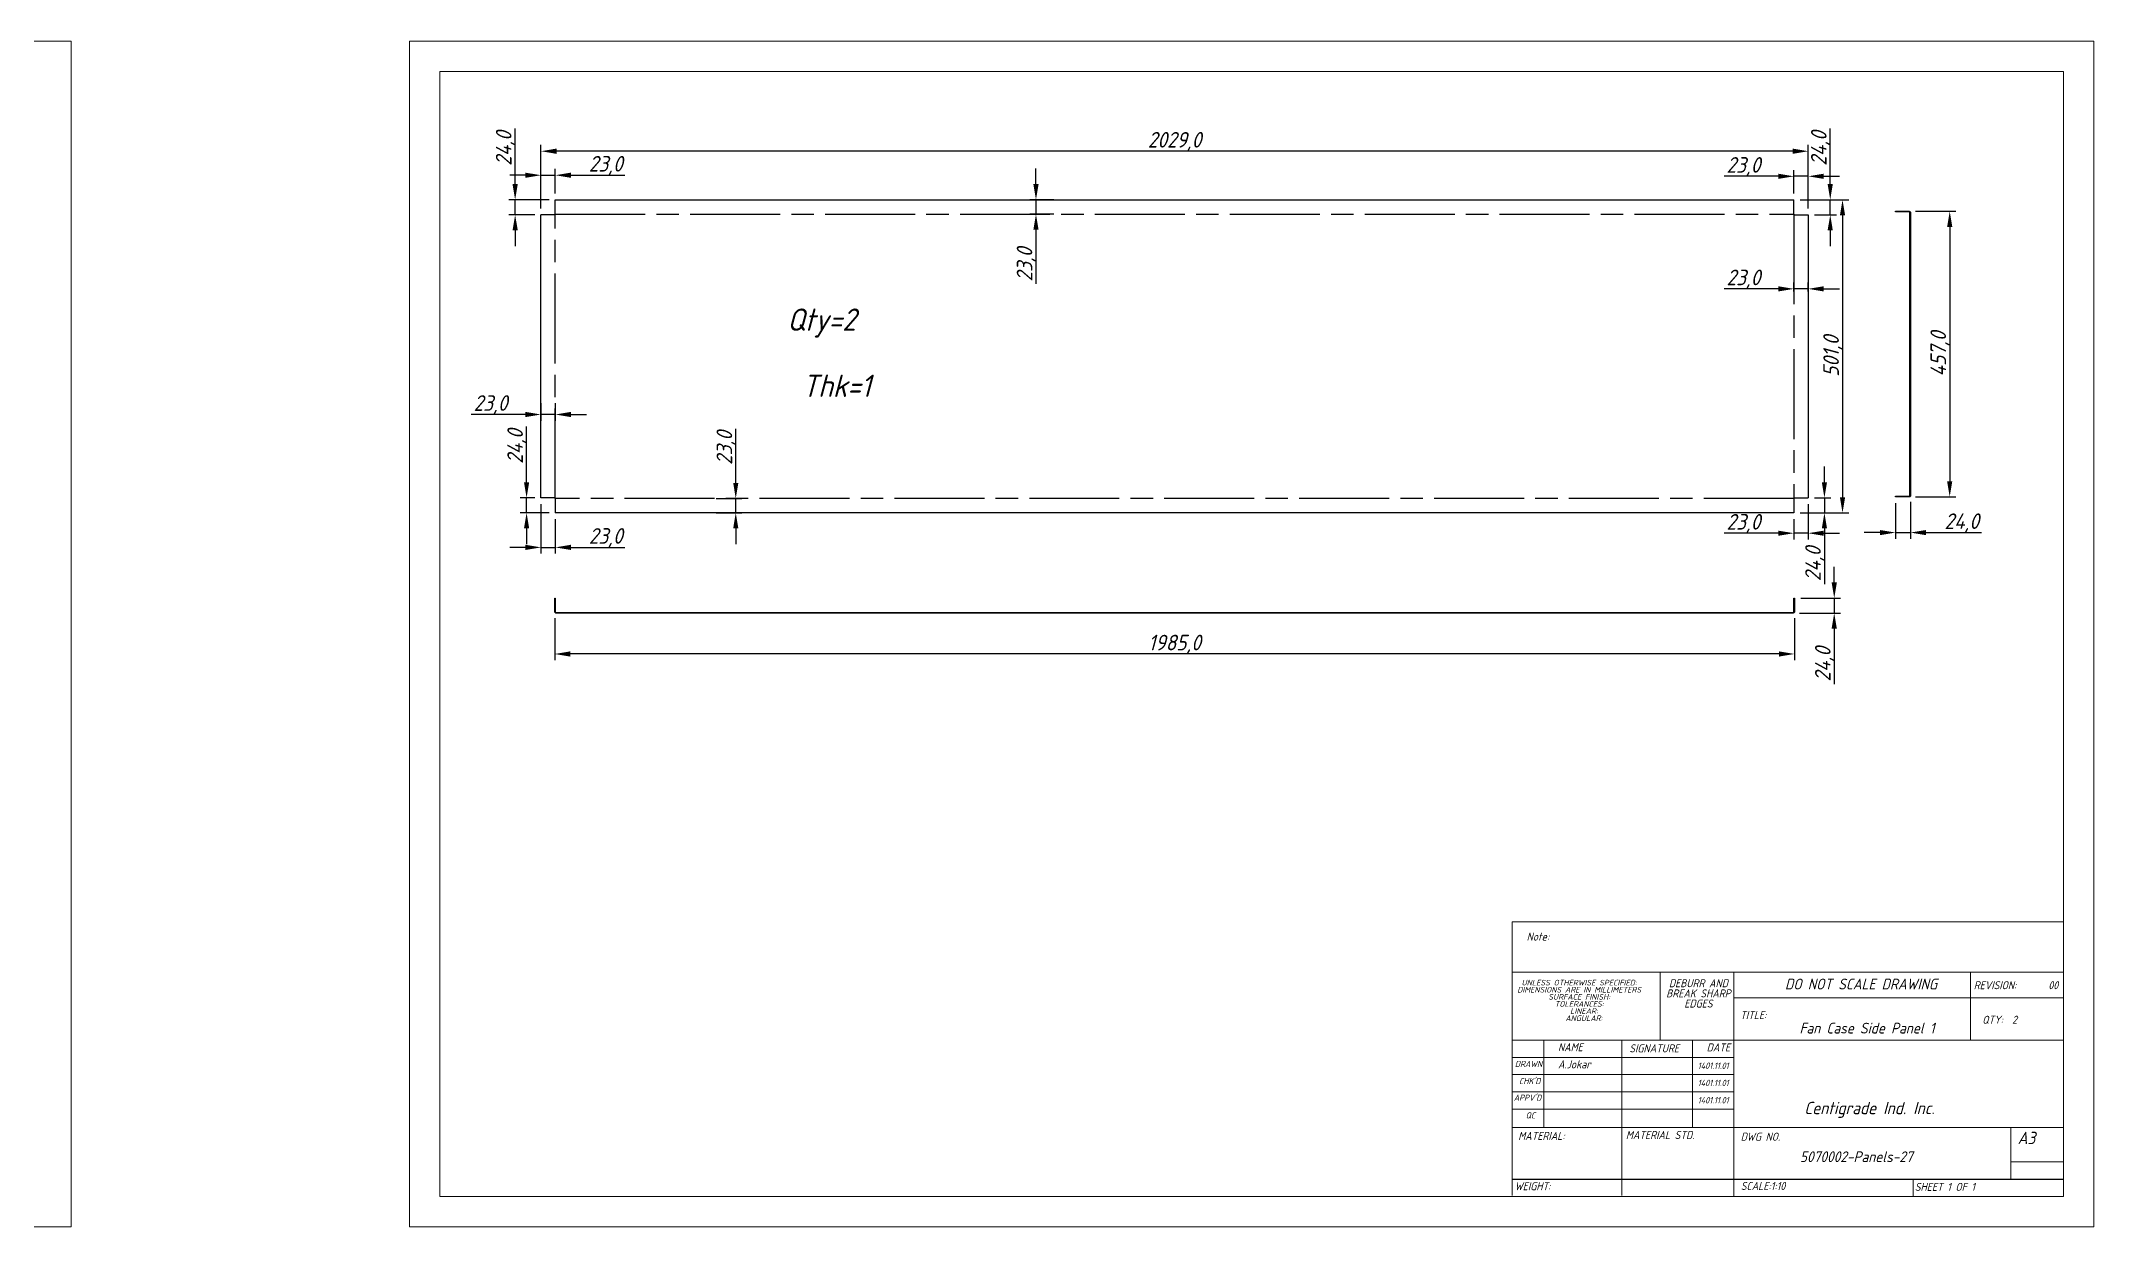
# Model space of a CAD drawing. Header units: inches. Extents: x 18597 to 101525, y -10106 to 51.
# Drawn here: x 47373 to 50660, y -5370 to -3473 of the extents above; entities that cross this region are included whole.
import ezdxf

# ---------------------------------------------------------------- set-up
doc = ezdxf.new("R2010")
doc.units = ezdxf.units.IN
doc.header["$LTSCALE"] = 6
doc.header["$MEASUREMENT"] = 0
doc.linetypes.add('ACAD_ISO08W100', pattern=[36, 24, -3, 6, -3])
doc.linetypes.add('SLD-Solid', pattern=[0])
doc.styles.add('GENISO', font='geniso.shx', dxfattribs={"oblique": 15})
doc.dimstyles.new('Scale', dxfattribs={"dimscale": 10, "dimtxt": 2.5, "dimasz": 2.5, "dimexe": 1, "dimexo": 1, "dimgap": 0.1, "dimtad": 1, "dimdec": 1, "dimzin": 0, "dimtxsty": 'GENISO', "dimcen": 2.5, "dimclrd": 1, "dimclre": 1, "dimclrt": 256, "dimadec": 0, "dimazin": 0, "dimtfac": 1, "dimtdec": 1, "dimtmove": 0, "dimatfit": 3, "dimfxl": 1, "dimtzin": 0, "dimlwd": -1, "dimlwe": -1, "dimarcsym": 0})

# ---------------------------------------------------------------- blocks, each defined once
blk = doc.blocks.new('*D498')
at = {"color": 1, "transparency": 16777216}
for p, q in [((50373.9, -3744.9), (50438.7, -3744.9)), ((50428.7, -3769.9), (50428.7, -4176.9)), ((50373.9, -4201.9), (50438.7, -4201.9))]:
    blk.add_line(p, q, dxfattribs=at)
for points in [[(50424.5, -3769.9), (50432.8, -3769.9), (50428.7, -3744.9)], [(50424.5, -4176.9), (50432.8, -4176.9), (50428.7, -4201.9)]]:
    blk.add_solid(points, dxfattribs=at)
at = {"layer": 'Defpoints', "color": 0, "transparency": 16777216}
for p in [(50363.9, -3744.9), (50363.9, -4201.9), (50428.7, -4201.9)]:
    blk.add_point(p, dxfattribs=at)
at = {"transparency": 16777216, "insert": (50413.3, -3973.4), "char_height": 25, "attachment_point": 5, "rotation": 90, "style": 'GENISO'}
blk.add_mtext('457,0', dxfattribs=at)
blk = doc.blocks.new('*D499')
at = {"color": 1, "transparency": 16777216}
for p, q in [((50341.9, -4211.9), (50341.9, -4269.1)), ((50365.9, -4209.9), (50365.9, -4269.1)), ((50316.9, -4259.1), (50291.9, -4259.1)), ((50341.9, -4259.1), (50365.9, -4259.1)), ((50390.9, -4259.1), (50479.8, -4259.1))]:
    blk.add_line(p, q, dxfattribs=at)
for points in [[(50316.9, -4255), (50316.9, -4263.3), (50341.9, -4259.1)], [(50390.9, -4255), (50390.9, -4263.3), (50365.9, -4259.1)]]:
    blk.add_solid(points, dxfattribs=at)
at = {"layer": 'Defpoints', "color": 0, "transparency": 16777216}
for p in [(50341.9, -4201.9), (50365.9, -4199.9), (50365.9, -4259.1)]:
    blk.add_point(p, dxfattribs=at)
at = {"transparency": 16777216, "insert": (50447.9, -4243.8), "char_height": 25, "attachment_point": 5, "style": 'GENISO'}
blk.add_mtext('24,0', dxfattribs=at)
blk = doc.blocks.new('*D500')
at = {"color": 1, "transparency": 16777216}
for p, q in [((48195.1, -4395.9), (48195.1, -4463.4)), ((50180.1, -4395.9), (50180.1, -4463.4)), ((50155.1, -4453.4), (48220.1, -4453.4))]:
    blk.add_line(p, q, dxfattribs=at)
for points in [[(48220.1, -4449.2), (48220.1, -4457.6), (48195.1, -4453.4)], [(50155.1, -4449.2), (50155.1, -4457.6), (50180.1, -4453.4)]]:
    blk.add_solid(points, dxfattribs=at)
at = {"layer": 'Defpoints', "color": 0, "transparency": 16777216}
for p in [(48195.1, -4385.9), (50180.1, -4385.9), (48195.1, -4453.4)]:
    blk.add_point(p, dxfattribs=at)
at = {"transparency": 16777216, "insert": (49187.6, -4438), "char_height": 25, "attachment_point": 5, "style": 'GENISO'}
blk.add_mtext('1985,0', dxfattribs=at)
blk = doc.blocks.new('*D501')
at = {"color": 1, "transparency": 16777216}
for p, q in [((50243.8, -4338.9), (50243.8, -4313.9)), ((50190.1, -4363.9), (50253.8, -4363.9)), ((50243.8, -4363.9), (50243.8, -4387.9)), ((50188.1, -4387.9), (50253.8, -4387.9)), ((50243.8, -4412.9), (50243.8, -4501.8))]:
    blk.add_line(p, q, dxfattribs=at)
for points in [[(50239.6, -4338.9), (50248, -4338.9), (50243.8, -4363.9)], [(50239.6, -4412.9), (50248, -4412.9), (50243.8, -4387.9)]]:
    blk.add_solid(points, dxfattribs=at)
at = {"layer": 'Defpoints', "color": 0, "transparency": 16777216}
for p in [(50180.1, -4363.9), (50178.1, -4387.9), (50243.8, -4387.9)]:
    blk.add_point(p, dxfattribs=at)
at = {"transparency": 16777216, "insert": (50228.4, -4469.9), "char_height": 25, "attachment_point": 5, "rotation": 90, "style": 'GENISO'}
blk.add_mtext('24,0', dxfattribs=at)
blk = doc.blocks.new('*D502')
at = {"color": 1, "transparency": 16777216}
for p, q in [((50189.1, -3726.5), (50267.1, -3726.5)), ((50257.1, -3751.5), (50257.1, -4202.5)), ((50189.1, -4227.5), (50267.1, -4227.5))]:
    blk.add_line(p, q, dxfattribs=at)
for points in [[(50252.9, -3751.5), (50261.2, -3751.5), (50257.1, -3726.5)], [(50252.9, -4202.5), (50261.2, -4202.5), (50257.1, -4227.5)]]:
    blk.add_solid(points, dxfattribs=at)
at = {"layer": 'Defpoints', "color": 0, "transparency": 16777216}
for p in [(50179.1, -3726.5), (50179.1, -4227.5), (50257.1, -4227.5)]:
    blk.add_point(p, dxfattribs=at)
at = {"transparency": 16777216, "insert": (50241.7, -3977), "char_height": 25, "attachment_point": 5, "rotation": 90, "style": 'GENISO'}
blk.add_mtext('501,0', dxfattribs=at)
blk = doc.blocks.new('*D503')
at = {"color": 1, "transparency": 16777216}
for p, q in [((48173.1, -3740.5), (48173.1, -3638.8)), ((50202.1, -3740.5), (50202.1, -3638.8)), ((50177.1, -3648.8), (48198.1, -3648.8))]:
    blk.add_line(p, q, dxfattribs=at)
for points in [[(48198.1, -3644.6), (48198.1, -3653), (48173.1, -3648.8)], [(50177.1, -3644.6), (50177.1, -3653), (50202.1, -3648.8)]]:
    blk.add_solid(points, dxfattribs=at)
at = {"layer": 'Defpoints', "color": 0, "transparency": 16777216}
for p in [(48173.1, -3648.8), (48173.1, -3750.5), (50202.1, -3750.5)]:
    blk.add_point(p, dxfattribs=at)
at = {"transparency": 16777216, "insert": (49187.6, -3633.4), "char_height": 25, "attachment_point": 5, "style": 'GENISO'}
blk.add_mtext('2029,0', dxfattribs=at)
blk = doc.blocks.new('*D504')
at = {"color": 1, "transparency": 16777216}
for p, q in [((48485, -4179.5), (48485, -4093)), ((48453.9, -4204.5), (48495, -4204.5)), ((48485, -4227.5), (48485, -4204.5)), ((48453.9, -4227.5), (48495, -4227.5)), ((48485, -4252.5), (48485, -4277.5))]:
    blk.add_line(p, q, dxfattribs=at)
for points in [[(48480.9, -4179.5), (48489.2, -4179.5), (48485, -4204.5)], [(48480.9, -4252.5), (48489.2, -4252.5), (48485, -4227.5)]]:
    blk.add_solid(points, dxfattribs=at)
at = {"layer": 'Defpoints', "color": 0, "transparency": 16777216}
for p in [(48443.9, -4204.5), (48485, -4204.5), (48443.9, -4227.5)]:
    blk.add_point(p, dxfattribs=at)
at = {"transparency": 16777216, "insert": (48469.7, -4123.7), "char_height": 25, "attachment_point": 5, "rotation": 90, "style": 'GENISO'}
blk.add_mtext('23,0', dxfattribs=at)
blk = doc.blocks.new('*D505')
at = {"color": 1, "transparency": 16777216}
for p, q in [((48148.1, -4070.1), (48061.6, -4070.1)), ((48173.1, -4051.9), (48173.1, -4080.1)), ((48196.1, -4070.1), (48173.1, -4070.1)), ((48196.1, -4051.9), (48196.1, -4080.1)), ((48221.1, -4070.1), (48246.1, -4070.1))]:
    blk.add_line(p, q, dxfattribs=at)
for points in [[(48148.1, -4066), (48148.1, -4074.3), (48173.1, -4070.1)], [(48221.1, -4066), (48221.1, -4074.3), (48196.1, -4070.1)]]:
    blk.add_solid(points, dxfattribs=at)
at = {"layer": 'Defpoints', "color": 0, "transparency": 16777216}
for p in [(48173.1, -4041.9), (48196.1, -4041.9), (48173.1, -4070.1)]:
    blk.add_point(p, dxfattribs=at)
at = {"transparency": 16777216, "insert": (48092.4, -4054.7), "char_height": 25, "attachment_point": 5, "style": 'GENISO'}
blk.add_mtext('23,0', dxfattribs=at)
blk = doc.blocks.new('*D506')
at = {"color": 1, "transparency": 16777216}
for p, q in [((48965.7, -3701.5), (48965.7, -3676.5)), ((48994.2, -3726.5), (48955.7, -3726.5)), ((48965.7, -3726.5), (48965.7, -3749.5)), ((48994.2, -3749.5), (48955.7, -3749.5)), ((48965.7, -3774.5), (48965.7, -3860.9))]:
    blk.add_line(p, q, dxfattribs=at)
for points in [[(48961.5, -3701.5), (48969.9, -3701.5), (48965.7, -3726.5)], [(48961.5, -3774.5), (48969.9, -3774.5), (48965.7, -3749.5)]]:
    blk.add_solid(points, dxfattribs=at)
at = {"layer": 'Defpoints', "color": 0, "transparency": 16777216}
for p in [(49004.2, -3726.5), (48965.7, -3749.5), (49004.2, -3749.5)]:
    blk.add_point(p, dxfattribs=at)
at = {"transparency": 16777216, "insert": (48950.3, -3830.2), "char_height": 25, "attachment_point": 5, "rotation": 90, "style": 'GENISO'}
blk.add_mtext('23,0', dxfattribs=at)
blk = doc.blocks.new('*D507')
at = {"color": 1, "transparency": 16777216}
for p, q in [((50154.1, -3869.1), (50067.6, -3869.1)), ((50179.1, -3873.1), (50179.1, -3859.1)), ((50202.1, -3869.1), (50179.1, -3869.1)), ((50202.1, -3873.1), (50202.1, -3859.1)), ((50227.1, -3869.1), (50252.1, -3869.1))]:
    blk.add_line(p, q, dxfattribs=at)
for points in [[(50154.1, -3864.9), (50154.1, -3873.2), (50179.1, -3869.1)], [(50227.1, -3864.9), (50227.1, -3873.2), (50202.1, -3869.1)]]:
    blk.add_solid(points, dxfattribs=at)
at = {"layer": 'Defpoints', "color": 0, "transparency": 16777216}
for p in [(50179.1, -3869.1), (50179.1, -3883.1), (50202.1, -3883.1)]:
    blk.add_point(p, dxfattribs=at)
at = {"transparency": 16777216, "insert": (50098.4, -3853.7), "char_height": 25, "attachment_point": 5, "style": 'GENISO'}
blk.add_mtext('23,0', dxfattribs=at)
blk = doc.blocks.new('*D508')
at = {"color": 1, "transparency": 16777216}
for p, q in [((48150.1, -4178.5), (48150.1, -4089.5)), ((48163.1, -4203.5), (48140.1, -4203.5)), ((48150.1, -4227.5), (48150.1, -4203.5)), ((48186.1, -4227.5), (48140.1, -4227.5)), ((48150.1, -4252.5), (48150.1, -4277.5))]:
    blk.add_line(p, q, dxfattribs=at)
for points in [[(48145.9, -4178.5), (48154.3, -4178.5), (48150.1, -4203.5)], [(48145.9, -4252.5), (48154.3, -4252.5), (48150.1, -4227.5)]]:
    blk.add_solid(points, dxfattribs=at)
at = {"layer": 'Defpoints', "color": 0, "transparency": 16777216}
for p in [(48150.1, -4203.5), (48173.1, -4203.5), (48196.1, -4227.5)]:
    blk.add_point(p, dxfattribs=at)
at = {"transparency": 16777216, "insert": (48134.7, -4121.5), "char_height": 25, "attachment_point": 5, "rotation": 90, "style": 'GENISO'}
blk.add_mtext('24,0', dxfattribs=at)
blk = doc.blocks.new('*D509')
at = {"color": 1, "transparency": 16777216}
for p, q in [((48173.1, -4213.5), (48173.1, -4292.8)), ((48196.1, -4237.5), (48196.1, -4292.8)), ((48148.1, -4282.8), (48123.1, -4282.8)), ((48173.1, -4282.8), (48196.1, -4282.8)), ((48221.1, -4282.8), (48307.6, -4282.8))]:
    blk.add_line(p, q, dxfattribs=at)
for points in [[(48148.1, -4278.6), (48148.1, -4287), (48173.1, -4282.8)], [(48221.1, -4278.6), (48221.1, -4287), (48196.1, -4282.8)]]:
    blk.add_solid(points, dxfattribs=at)
at = {"layer": 'Defpoints', "color": 0, "transparency": 16777216}
for p in [(48173.1, -4203.5), (48196.1, -4227.5), (48196.1, -4282.8)]:
    blk.add_point(p, dxfattribs=at)
at = {"transparency": 16777216, "insert": (48276.8, -4267.4), "char_height": 25, "attachment_point": 5, "style": 'GENISO'}
blk.add_mtext('23,0', dxfattribs=at)
blk = doc.blocks.new('*D510')
at = {"color": 1, "transparency": 16777216}
for p, q in [((48131.8, -3701.5), (48131.8, -3612.5)), ((48186.1, -3726.5), (48121.8, -3726.5)), ((48131.8, -3750.5), (48131.8, -3726.5)), ((48163.1, -3750.5), (48121.8, -3750.5)), ((48131.8, -3775.5), (48131.8, -3800.5))]:
    blk.add_line(p, q, dxfattribs=at)
for points in [[(48127.6, -3701.5), (48136, -3701.5), (48131.8, -3726.5)], [(48127.6, -3775.5), (48136, -3775.5), (48131.8, -3750.5)]]:
    blk.add_solid(points, dxfattribs=at)
at = {"layer": 'Defpoints', "color": 0, "transparency": 16777216}
for p in [(48131.8, -3726.5), (48196.1, -3726.5), (48173.1, -3750.5)]:
    blk.add_point(p, dxfattribs=at)
at = {"transparency": 16777216, "insert": (48116.4, -3644.5), "char_height": 25, "attachment_point": 5, "rotation": 90, "style": 'GENISO'}
blk.add_mtext('24,0', dxfattribs=at)
blk = doc.blocks.new('*D511')
at = {"color": 1, "transparency": 16777216}
for p, q in [((48173.1, -3740.5), (48173.1, -3677.2)), ((48196.1, -3716.5), (48196.1, -3677.2)), ((48148.1, -3687.2), (48123.1, -3687.2)), ((48173.1, -3687.2), (48196.1, -3687.2)), ((48221.1, -3687.2), (48307.6, -3687.2))]:
    blk.add_line(p, q, dxfattribs=at)
for points in [[(48148.1, -3683.1), (48148.1, -3691.4), (48173.1, -3687.2)], [(48221.1, -3683.1), (48221.1, -3691.4), (48196.1, -3687.2)]]:
    blk.add_solid(points, dxfattribs=at)
at = {"layer": 'Defpoints', "color": 0, "transparency": 16777216}
for p in [(48196.1, -3687.2), (48196.1, -3726.5), (48173.1, -3750.5)]:
    blk.add_point(p, dxfattribs=at)
at = {"transparency": 16777216, "insert": (48276.8, -3671.8), "char_height": 25, "attachment_point": 5, "style": 'GENISO'}
blk.add_mtext('23,0', dxfattribs=at)
blk = doc.blocks.new('*D512')
at = {"color": 1, "transparency": 16777216}
for p, q in [((50179.1, -3716.5), (50179.1, -3678.9)), ((50202.1, -3740.5), (50202.1, -3678.9)), ((50154.1, -3688.9), (50067.6, -3688.9)), ((50202.1, -3688.9), (50179.1, -3688.9)), ((50227.1, -3688.9), (50252.1, -3688.9))]:
    blk.add_line(p, q, dxfattribs=at)
for points in [[(50154.1, -3684.8), (50154.1, -3693.1), (50179.1, -3688.9)], [(50227.1, -3684.8), (50227.1, -3693.1), (50202.1, -3688.9)]]:
    blk.add_solid(points, dxfattribs=at)
at = {"layer": 'Defpoints', "color": 0, "transparency": 16777216}
for p in [(50179.1, -3688.9), (50179.1, -3726.5), (50202.1, -3750.5)]:
    blk.add_point(p, dxfattribs=at)
at = {"transparency": 16777216, "insert": (50098.4, -3673.6), "char_height": 25, "attachment_point": 5, "style": 'GENISO'}
blk.add_mtext('23,0', dxfattribs=at)
blk = doc.blocks.new('*D513')
at = {"color": 1, "transparency": 16777216}
for p, q in [((50237.4, -3701.5), (50237.4, -3612.5)), ((50189.1, -3726.5), (50247.4, -3726.5)), ((50237.4, -3750.5), (50237.4, -3726.5)), ((50212.1, -3750.5), (50247.4, -3750.5)), ((50237.4, -3775.5), (50237.4, -3800.5))]:
    blk.add_line(p, q, dxfattribs=at)
for points in [[(50233.2, -3701.5), (50241.5, -3701.5), (50237.4, -3726.5)], [(50233.2, -3775.5), (50241.5, -3775.5), (50237.4, -3750.5)]]:
    blk.add_solid(points, dxfattribs=at)
at = {"layer": 'Defpoints', "color": 0, "transparency": 16777216}
for p in [(50179.1, -3726.5), (50237.4, -3726.5), (50202.1, -3750.5)]:
    blk.add_point(p, dxfattribs=at)
at = {"transparency": 16777216, "insert": (50222, -3644.5), "char_height": 25, "attachment_point": 5, "rotation": 90, "style": 'GENISO'}
blk.add_mtext('24,0', dxfattribs=at)
blk = doc.blocks.new('*D514')
at = {"color": 1, "transparency": 16777216}
for p, q in [((50228.1, -4178.5), (50228.1, -4153.5)), ((50212.1, -4203.5), (50238.1, -4203.5)), ((50228.1, -4203.5), (50228.1, -4227.5)), ((50189.1, -4227.5), (50238.1, -4227.5)), ((50228.1, -4252.5), (50228.1, -4341.4))]:
    blk.add_line(p, q, dxfattribs=at)
for points in [[(50223.9, -4178.5), (50232.2, -4178.5), (50228.1, -4203.5)], [(50223.9, -4252.5), (50232.2, -4252.5), (50228.1, -4227.5)]]:
    blk.add_solid(points, dxfattribs=at)
at = {"layer": 'Defpoints', "color": 0, "transparency": 16777216}
for p in [(50202.1, -4203.5), (50179.1, -4227.5), (50228.1, -4227.5)]:
    blk.add_point(p, dxfattribs=at)
at = {"transparency": 16777216, "insert": (50212.7, -4309.4), "char_height": 25, "attachment_point": 5, "rotation": 90, "style": 'GENISO'}
blk.add_mtext('24,0', dxfattribs=at)
blk = doc.blocks.new('*D515')
at = {"color": 1, "transparency": 16777216}
for p, q in [((50179.1, -4237.5), (50179.1, -4270.1)), ((50202.1, -4213.5), (50202.1, -4270.1)), ((50154.1, -4260.1), (50067.6, -4260.1)), ((50202.1, -4260.1), (50179.1, -4260.1)), ((50227.1, -4260.1), (50252.1, -4260.1))]:
    blk.add_line(p, q, dxfattribs=at)
for points in [[(50154.1, -4256), (50154.1, -4264.3), (50179.1, -4260.1)], [(50227.1, -4256), (50227.1, -4264.3), (50202.1, -4260.1)]]:
    blk.add_solid(points, dxfattribs=at)
at = {"layer": 'Defpoints', "color": 0, "transparency": 16777216}
for p in [(50202.1, -4203.5), (50179.1, -4227.5), (50179.1, -4260.1)]:
    blk.add_point(p, dxfattribs=at)
at = {"transparency": 16777216, "insert": (50098.4, -4244.8), "char_height": 25, "attachment_point": 5, "style": 'GENISO'}
blk.add_mtext('23,0', dxfattribs=at)

msp = doc.modelspace()

# ---------------------------------------------------------------- linework, layer by layer
for p, q in [((48196.09, -3749.46), (48196.09, -3726.46)), ((50179.09, -3749.46), (50179.09, -3726.46)), ((48196.09, -3750.46), (48173.09, -3750.46)), ((50179.09, -3750.46), (50202.09, -3750.46)), ((48196.09, -4203.46), (48173.09, -4203.46)), ((48196.09, -4204.46), (48196.09, -4227.46)), ((50179.09, -4203.46), (50202.09, -4203.46)), ((50179.09, -4204.46), (50179.09, -4227.46)), ((49728.27, -5293.93), (50610.86, -5293.93))]:
    msp.add_line(p, q)
at = {"color": 7, "linetype": 'SLD-Solid', "lineweight": 0}
for p, q in [((49728.27, -4882.22), (50610.86, -4882.22)), ((49728.27, -4882.22), (49728.27, -4962.47)), ((49728.27, -4962.47), (50610.86, -4962.47)), ((49728.27, -4962.47), (49728.27, -5319.92)), ((49964.84, -4962.47), (49964.84, -5071.33)), ((50083.13, -4962.47), (50083.13, -5321.55)), ((50461.96, -5071.33), (50461.96, -4962.47)), ((50610.86, -5003.9), (50083.13, -5003.9)), ((50610.86, -5071.33), (49728.27, -5071.33)), ((49778.97, -5071.33), (49778.97, -5211.06)), ((49903.69, -5071.33), (49903.69, -5319.92)), ((50016.83, -5071.33), (50016.83, -5211.06)), ((50083.13, -5319.92), (50083.13, -5071.33)), ((50083.13, -5098.95), (49728.27, -5098.95)), ((50083.13, -5126.57), (49728.27, -5126.57)), ((50083.13, -5154.19), (49728.27, -5154.19)), ((50083.13, -5181.82), (49728.27, -5181.82)), ((49795.86, -5211.06), (49728.27, -5211.06)), ((49795.86, -5211.06), (50610.86, -5211.06)), ((50526.37, -5293.93), (50526.37, -5211.06)), ((50610.86, -5266.31), (50526.37, -5266.31)), ((50370.39, -5321.55), (50370.39, -5293.93))]:
    msp.add_line(p, q, dxfattribs=at)
for points in [[(44723.62, -3472.53), (47420.78, -3472.53), (47420.78, -5370.29), (44723.62, -5370.29)], [(47962.44, -3472.53), (50659.6, -3472.53), (50659.6, -5370.29), (47962.44, -5370.29)], [(48011.19, -3521.28), (50610.86, -3521.28), (50610.86, -5321.55), (48011.19, -5321.55)]]:
    msp.add_lwpolyline(points, close=True, dxfattribs=at)
for points in [[(48196.09, -3726.46), (50179.09, -3726.46)], [(48173.09, -4203.46), (48173.09, -3750.46)], [(50202.09, -3750.46), (50202.09, -4203.46)], [(50179.09, -4227.46), (48196.09, -4227.46)]]:
    msp.add_lwpolyline(points)
for points in [[(50341.88, -4200.86), (50363.88, -4200.86, 0.4142136), (50364.88, -4199.86), (50364.88, -3746.86, 0.4142136), (50363.88, -3745.86), (50341.88, -3745.86), (50341.88, -3744.86), (50363.88, -3744.86, -0.4142136), (50365.88, -3746.86), (50365.88, -4199.86, -0.4142136), (50363.88, -4201.86), (50341.88, -4201.86)], [(48196.09, -4363.87), (48196.09, -4385.87, 0.4142136), (48197.09, -4386.87), (50178.09, -4386.87, 0.4142136), (50179.09, -4385.87), (50179.09, -4363.87), (50180.09, -4363.87), (50180.09, -4385.87, -0.4142136), (50178.09, -4387.87), (48197.09, -4387.87, -0.4142136), (48195.09, -4385.87), (48195.09, -4363.87)]]:
    msp.add_lwpolyline(points, format="xyb", close=True)
at = {"linetype": 'ACAD_ISO08W100'}
msp.add_lwpolyline([(48196.09, -4204.46), (48196.09, -3749.46), (50179.09, -3749.46), (50179.09, -4204.46)], close=True, dxfattribs=at)

# ---------------------------------------------------------------- texts
at = {"style": 'GENISO', "oblique": 15}
for s, p in [('Qty=2', (48567.34, -3936.18)), ('Thk=1', (48591.43, -4042.06))]:
    msp.add_text(s, height=35.747, dxfattribs=at).set_placement(p)
at = {"attachment_point": 5, "style": 'GENISO'}
for s, insert, char_height in [('Note:', (49769.39, -4905.71), 12.814), ('DIMENSIONS ARE IN MILLIMETERS', (49835.44, -4990.71), 8.9697), ('UNLESS OTHERWISE SPECIFIED:', (49835.44, -4979.33), 8.9697), ('BREAK SHARP', (50026.3, -4996.56), 12.8139), ('DEBURR AND', (50026.3, -4980.31), 12.814), ('DO NOT SCALE DRAWING', (50286.63, -4981.65), 17.2494), ('REVISION:       00', (50534.79, -4983.48), 12.8139), ('SURFACE FINISH:', (49835.44, -5002.08), 8.9697), ('TOLERANCES:', (49835.44, -5013.45), 8.9697), ('LINEAR:', (49843.11, -5024.83), 8.97), ('EDGES', (50026.3, -5012.81), 12.814), ('TITLE:', (50114.24, -5031.16), 12.814), ('ANGULAR:', (49843.11, -5036.2), 8.97), ('Fan Case Side Panel 1 ', (50296.33, -5052.16), 17.2494), ('QTY:  2', (50508.64, -5038.72), 12.814), ('NAME', (49821.35, -5082.69), 12.814), ('SIGNATURE', (49955.51, -5084.53), 12.814), ('DATE', (50058.27, -5083.1), 12.814), ('DRAWN', (49754.32, -5109.45), 9.857), ('A.Jokar', (49827.63, -5110.12), 12.814), ('1401.11.01', (50049.99, -5112.29), 10.251), ("APPV'D", (49752.75, -5163.51), 9.857), ("CHK'D", (49756.24, -5136.89), 9.857), ('1401.11.01', (50049.99, -5139.91), 10.251), ('QC', (49757.44, -5191.79), 9.857), ('1401.11.01', (50049.99, -5167.53), 10.251), ('Centigrade Ind. Inc.', (50300.11, -5182.99), 19.7136), ('MATERIAL:', (49775, -5224.66), 12.814), ('MATERIAL STD.', (49964.95, -5223.2), 12.8139), ('DWG NO.', (50125.52, -5225.89), 12.814), ('A3', (50551.53, -5227.92), 19.714), ('5070002-Panels-27', (50279.1, -5257.97), 17.2494), ('WEIGHT:', (49760.91, -5305.13), 12.814), ('SCALE:1:10', (50129.78, -5304.83), 12.814), ('SHEET 1 OF 1', (50420.97, -5306.19), 12.8139)]:
    msp.add_mtext(s, dxfattribs=dict(at, insert=insert, char_height=char_height))

# ---------------------------------------------------------------- dimensions: what is measured, and where the dimension line sits
for base, p1, p2, picture, middle in [((48131.82, -3726.46), (48173.09, -3750.46), (48196.09, -3726.46), '*D510', (48116.44, -3644.47)), ((50237.35, -3726.46), (50202.09, -3750.46), (50179.09, -3726.46), '*D513', (50221.98, -3644.47)), ((48965.69, -3749.46), (49004.21, -3726.46), (49004.21, -3749.46), '*D506', (48950.32, -3830.19)), ((50257.07, -4227.46), (50179.09, -3726.46), (50179.09, -4227.46), '*D502', (50241.7, -3976.96)), ((50428.67, -4201.86), (50363.88, -3744.86), (50363.88, -4201.86), '*D498', (50413.3, -3973.36)), ((48150.09, -4203.46), (48196.09, -4227.46), (48173.09, -4203.46), '*D508', (48134.72, -4121.47)), ((48485.05, -4204.46), (48443.94, -4227.46), (48443.94, -4204.46), '*D504', (48469.67, -4123.72)), ((50228.08, -4227.46), (50202.09, -4203.46), (50179.09, -4227.46), '*D514', (50212.7, -4309.44)), ((50243.8, -4387.87), (50180.09, -4363.87), (50178.09, -4387.87), '*D501', (50228.42, -4469.85))]:
    dim = msp.add_linear_dim(base=base, p1=p1, p2=p2, angle=90, dimstyle='Scale')
    dim.commit()
    dim.dimension.update_dxf_attribs({"geometry": picture, "text_midpoint": middle})
for base, p1, p2, picture, middle in [((48173.09, -3648.8), (50202.09, -3750.46), (48173.09, -3750.46), '*D503', (49187.59, -3633.43)), ((48196.09, -3687.23), (48173.09, -3750.46), (48196.09, -3726.46), '*D511', (48276.82, -3671.85)), ((50179.09, -3688.95), (50202.09, -3750.46), (50179.09, -3726.46), '*D512', (50098.36, -3673.57)), ((50179.09, -3869.08), (50202.09, -3883.11), (50179.09, -3883.11), '*D507', (50098.36, -3853.7)), ((48173.09, -4070.12), (48196.09, -4041.94), (48173.09, -4041.94), '*D505', (48092.36, -4054.75)), ((48196.09, -4282.8), (48173.09, -4203.46), (48196.09, -4227.46), '*D509', (48276.82, -4267.42)), ((50179.09, -4260.15), (50202.09, -4203.46), (50179.09, -4227.46), '*D515', (50098.36, -4244.77)), ((50365.88, -4259.15), (50341.88, -4201.86), (50365.88, -4199.86), '*D499', (50447.86, -4243.77)), ((48195.09, -4453.4), (50180.09, -4385.87), (48195.09, -4385.87), '*D500', (49187.59, -4438.03))]:
    dim = msp.add_linear_dim(base=base, p1=p1, p2=p2, dimstyle='Scale')
    dim.commit()
    dim.dimension.update_dxf_attribs({"geometry": picture, "text_midpoint": middle})

doc.saveas('drawing.dxf')
